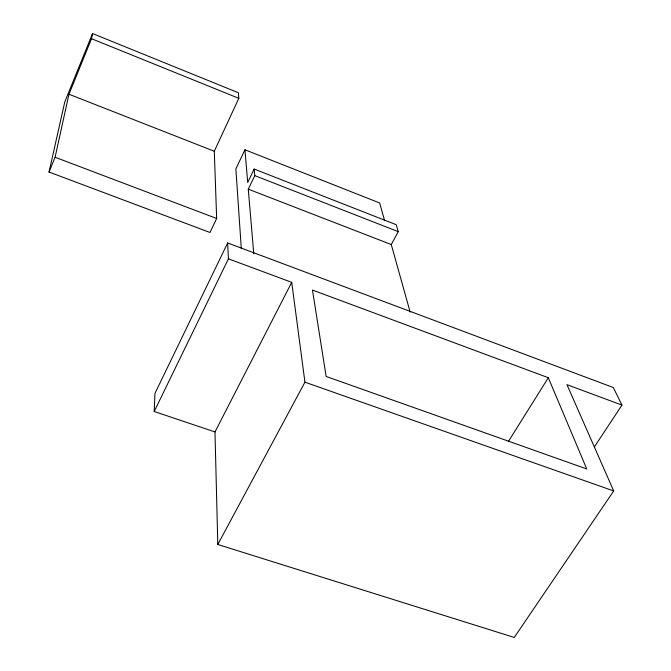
<?xml version="1.0" encoding="UTF-8"?>
<svg xmlns="http://www.w3.org/2000/svg" width="671" height="671" viewBox="0 0 671 671"><rect width="100%" height="100%" fill="white"/><g stroke="black" fill="none" stroke-linecap="round" stroke-linejoin="round"><path stroke-width="1.01" d="M621.967 405.099L566.953 384.651L613.697 490.954L514.254 637.45L217.798 544.483L214.988 431.931L154.196 411.508L154.984 393.34L227.654 242.969L613.311 387.528L621.967 405.099L594.422 446.827M49.033 172.028L55.089 157.257L68.962 94.242L91.516 38.7L92.539 33.55L238.364 92.741L238.817 98.327L214.292 151.243L216.658 218.486L210.006 232.493L49.033 172.028L64.743 102.093L92.539 33.55M384.634 220.742L379.677 202.994L244.932 149.776L235.873 168.899L241.275 248.245M410.157 312.107L391.277 244.546L398.255 231.654L396.209 224.71L254.15 169.05L247.708 182.47L244.932 149.776M253.764 253.755L248.278 189.163L254.787 175.634L254.15 169.05M154.196 411.508L228.434 258.821L227.654 242.969M214.988 431.931L291.726 282.34L228.434 258.821M217.798 544.483L304.936 382.176L291.726 282.34M508.383 441.51L548.324 377.723L312.46 290.048L326.148 376.448L586.756 468.97L548.324 377.723M304.936 382.176L613.697 490.954M55.089 157.257L216.658 218.486M248.278 189.163L391.277 244.546M68.962 94.242L214.292 151.243M254.787 175.634L398.255 231.654M91.516 38.7L238.817 98.327"/></g></svg>
